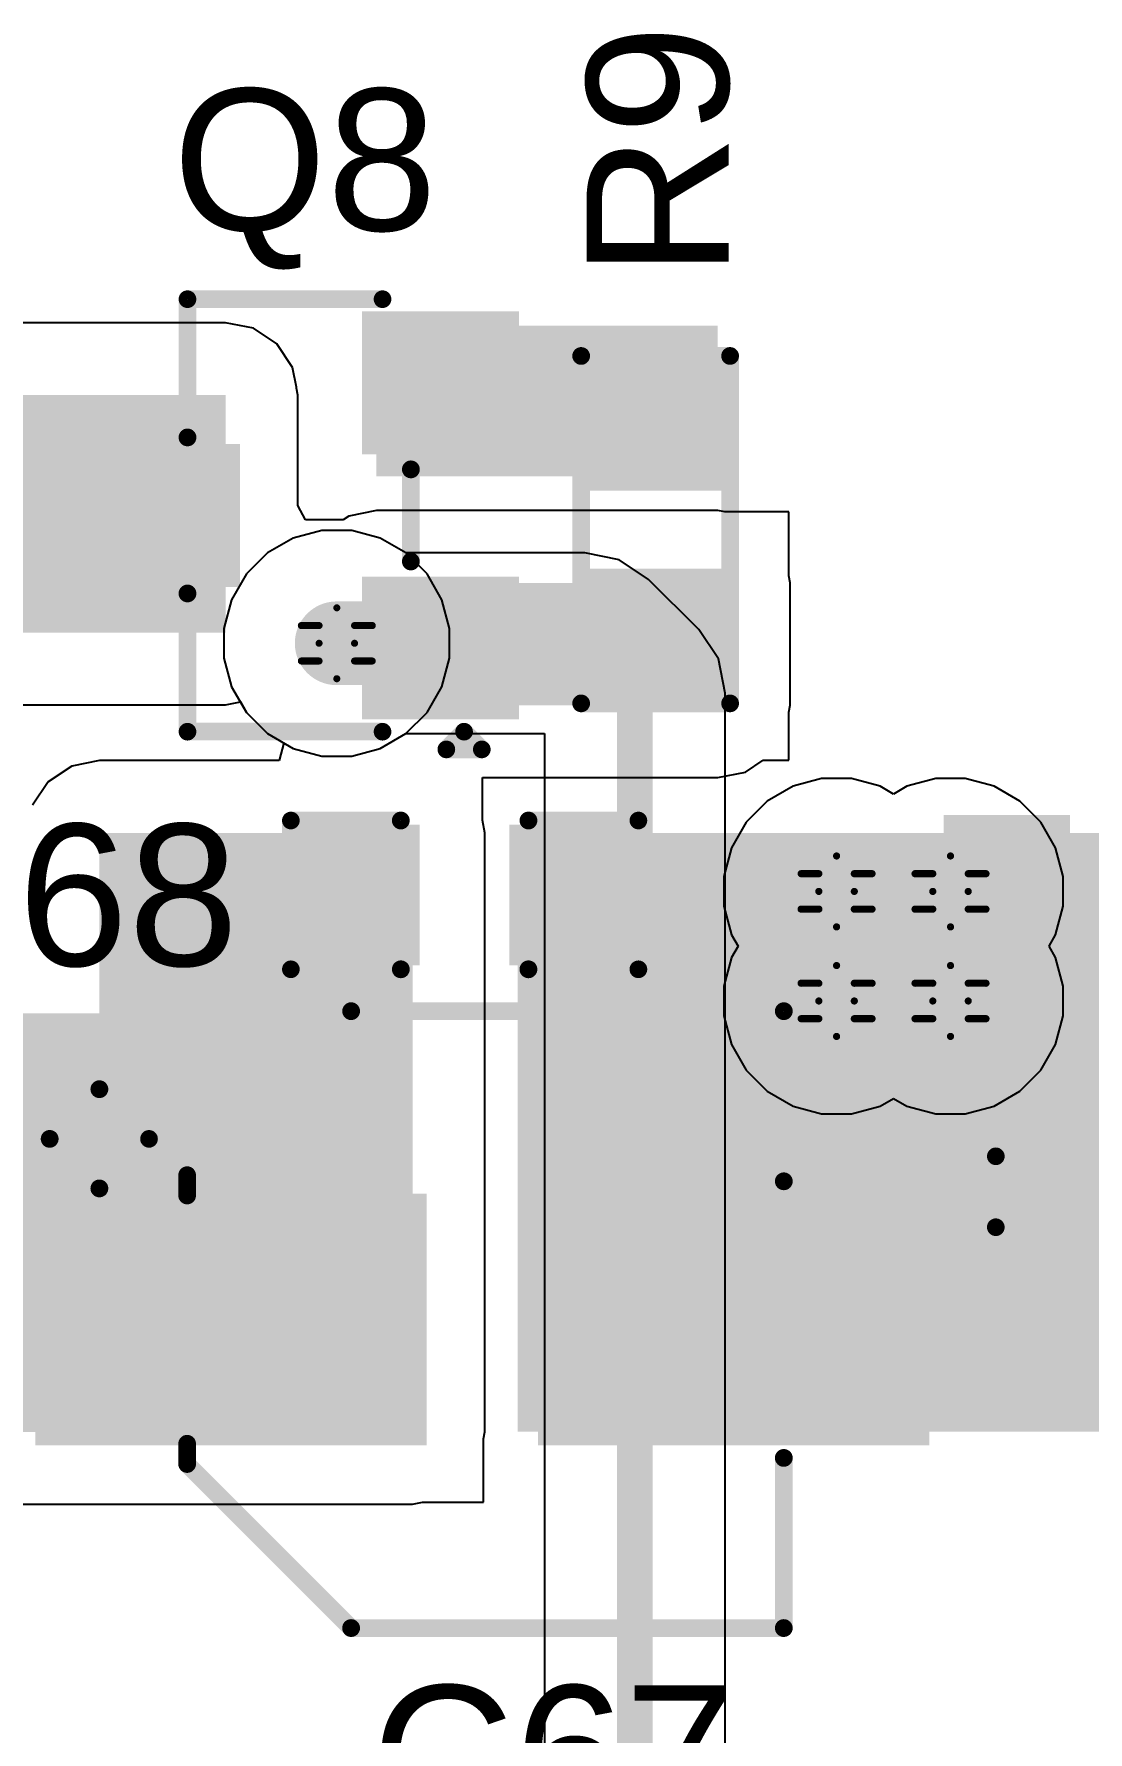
# Model space of a CAD drawing. Header units: inches. Extents: x -3 to 5437, y -3 to 5435.
# Drawn here: x 12.49 to 20.03, y 102.59 to 114.75 of the extents above; entities that cross this region are included whole.
import ezdxf

# ---------------------------------------------------------------- set-up
doc = ezdxf.new("R2010")
doc.units = ezdxf.units.IN
for name, color, linetype in [('Bottom Layer', 5, 'Continuous'), ('Drill Drawing', 1, 'Continuous'), ('GND', 16, 'Continuous'), ('PWR', 76, 'Continuous'), ('Top Layer', 1, 'Continuous'), ('Top Overlay', 2, 'Continuous'), ('Top Paste', 8, 'Continuous'), ('Top Solder', 216, 'Continuous'), ('Via Holes', 16, 'Continuous')]:
    doc.layers.add(name, color=color, linetype=linetype)
doc.styles.add('Arial', font='', dxfattribs={"height": 0.2})
doc.styles.get('Arial').set_extended_font_data('Arial')

# ---------------------------------------------------------------- blocks, each defined once
blk = doc.blocks.new('____23_122')
at = {"layer": 'Top Layer'}
for points in [[(-0.41, 1.46), (0.41, 1.46), (0.41, 0.54), (-0.41, 0.54)], [(-1.36, -0.54), (-0.54, -0.54), (-0.54, -1.46), (-1.36, -1.46)], [(0.54, -0.54), (1.36, -0.54), (1.36, -1.46), (0.54, -1.46)]]:
    blk.add_hatch(color=1, dxfattribs=at).paths.add_polyline_path(points)
at = {"layer": 'Top Paste'}
for points in [[(-0.41, 1.46), (0.41, 1.46), (0.41, 0.54), (-0.41, 0.54)], [(-1.36, -0.54), (-0.54, -0.54), (-0.54, -1.46), (-1.36, -1.46)], [(0.54, -0.54), (1.36, -0.54), (1.36, -1.46), (0.54, -1.46)]]:
    blk.add_hatch(color=8, dxfattribs=at).paths.add_polyline_path(points)
at = {"layer": 'Top Solder'}
for points in [[(-0.512, 1.562), (0.512, 1.562), (0.512, 0.438), (-0.512, 0.438)], [(-1.462, -0.438), (-0.438, -0.438), (-0.438, -1.562), (-1.462, -1.562)], [(0.438, -0.438), (1.462, -0.438), (1.462, -1.562), (0.438, -1.562)]]:
    blk.add_hatch(color=216, dxfattribs=at).paths.add_polyline_path(points)
at = {"layer": 'Top Overlay'}
for points in [[(-1.549, 0.813, 0.127, 0.127, 0), (-1.549, -0.584, 0.127, 0.127, 0)], [(-1.549, 0.813, 0.127, 0.127, 0), (-0.559, 0.813, 0.127, 0.127, 0)], [(0.559, 0.813, 0.127, 0.127, 0), (1.549, 0.813, 0.127, 0.127, 0)], [(1.549, 0.813, 0.127, 0.127, 0), (1.549, -0.584, 0.127, 0.127, 0)], [(-0.33, -0.787, 0.127, 0.127, 0), (0.33, -0.787, 0.127, 0.127, 0)], [(-1.676, -1.041, 0.127, 0.127, 0), (-1.549, -1.168, 0.127, 0.127, 0)], [(-1.676, -1.041, 0.127, 0.127, 0), (-1.676, -1.295, 0.127, 0.127, 0)], [(-1.549, -1.168, 0.127, 0.127, 0), (-1.676, -1.295, 0.127, 0.127, 0)]]:
    blk.add_lwpolyline(points, format="xyseb", dxfattribs=at)
for points in [[(-1.581, 0.813, 0.0635, 0.0635, 1), (-1.518, 0.813, 0.0635, 0.0635, 1)], [(-1.581, 0.813, 0.0635, 0.0635, 1), (-1.518, 0.813, 0.0635, 0.0635, 1)], [(-0.591, 0.813, 0.0635, 0.0635, 1), (-0.527, 0.813, 0.0635, 0.0635, 1)], [(0.527, 0.813, 0.0635, 0.0635, 1), (0.591, 0.813, 0.0635, 0.0635, 1)], [(1.518, 0.813, 0.0635, 0.0635, 1), (1.581, 0.813, 0.0635, 0.0635, 1)], [(1.518, 0.813, 0.0635, 0.0635, 1), (1.581, 0.813, 0.0635, 0.0635, 1)], [(-1.581, -0.584, 0.0635, 0.0635, 1), (-1.518, -0.584, 0.0635, 0.0635, 1)], [(1.518, -0.584, 0.0635, 0.0635, 1), (1.581, -0.584, 0.0635, 0.0635, 1)], [(-0.362, -0.787, 0.0635, 0.0635, 1), (-0.298, -0.787, 0.0635, 0.0635, 1)], [(0.298, -0.787, 0.0635, 0.0635, 1), (0.362, -0.787, 0.0635, 0.0635, 1)], [(-1.708, -1.041, 0.0635, 0.0635, 1), (-1.645, -1.041, 0.0635, 0.0635, 1)], [(-1.708, -1.041, 0.0635, 0.0635, 1), (-1.645, -1.041, 0.0635, 0.0635, 1)], [(-1.581, -1.168, 0.0635, 0.0635, 1), (-1.518, -1.168, 0.0635, 0.0635, 1)], [(-1.581, -1.168, 0.0635, 0.0635, 1), (-1.518, -1.168, 0.0635, 0.0635, 1)], [(-1.708, -1.295, 0.0635, 0.0635, 1), (-1.645, -1.295, 0.0635, 0.0635, 1)], [(-1.708, -1.295, 0.0635, 0.0635, 1), (-1.645, -1.295, 0.0635, 0.0635, 1)]]:
    blk.add_lwpolyline(points, format="xyseb", close=True, dxfattribs=at)
blk = doc.blocks.new('XKNANO_113_197')
at = {"layer": 'Top Layer'}
blk.add_hatch(color=1, dxfattribs=at).paths.add_polyline_path([(6.15, 6.31), (6.85, 6.31), (6.85, 4.21), (6.15, 4.21)])
at = {"layer": 'Top Paste'}
blk.add_hatch(color=8, dxfattribs=at).paths.add_polyline_path([(6.15, 6.31), (6.85, 6.31), (6.85, 4.21), (6.15, 4.21)])
at = {"layer": 'Top Solder'}
blk.add_hatch(color=216, dxfattribs=at).paths.add_polyline_path([(6.048, 6.412), (6.952, 6.412), (6.952, 4.108), (6.048, 4.108)])
at = {"layer": 'Top Overlay'}
for points in [[(6.579, 7.061, 0.127, 0.127, 0), (5.436, 7.061, 0.127, 0.127, 0)], [(6.579, 7.061, 0.127, 0.127, 0), (6.579, 6.553, 0.127, 0.127, 0)]]:
    blk.add_lwpolyline(points, format="xyseb", dxfattribs=at)
for points in [[(6.547, 7.061, 0.0635, 0.0635, 1), (6.61, 7.061, 0.0635, 0.0635, 1)], [(6.547, 7.061, 0.0635, 0.0635, 1), (6.61, 7.061, 0.0635, 0.0635, 1)], [(6.547, 6.553, 0.0635, 0.0635, 1), (6.61, 6.553, 0.0635, 0.0635, 1)]]:
    blk.add_lwpolyline(points, format="xyseb", close=True, dxfattribs=at)
blk = doc.blocks.new('RES_0603_312')
at = {"layer": 'Top Layer'}
for points in [[(-0.381, 0.4445), (-0.381, -0.4445), (-1.143, -0.4445), (-1.143, 0.4445)], [(1.143, 0.4445), (1.143, -0.4445), (0.381, -0.4445), (0.381, 0.4445)]]:
    blk.add_hatch(color=1, dxfattribs=at).paths.add_polyline_path(points)
at = {"layer": 'Top Paste'}
for points in [[(-0.381, 0.4445), (-0.381, -0.4445), (-1.143, -0.4445), (-1.143, 0.4445)], [(1.143, 0.4445), (1.143, -0.4445), (0.381, -0.4445), (0.381, 0.4445)]]:
    blk.add_hatch(color=8, dxfattribs=at).paths.add_polyline_path(points)
at = {"layer": 'Top Solder'}
for points in [[(-0.2794, 0.5461), (-0.2794, -0.5461), (-1.2446, -0.5461), (-1.2446, 0.5461)], [(1.2446, 0.5461), (1.2446, -0.5461), (0.2794, -0.5461), (0.2794, 0.5461)]]:
    blk.add_hatch(color=216, dxfattribs=at).paths.add_polyline_path(points)
at = {"layer": 'Top Overlay'}
for points in [[(-1.2446, 0.5334, 0.127, 0.127, 0), (1.2446, 0.5334, 0.127, 0.127, 0)], [(-1.2446, 0.5334, 0.127, 0.127, 0), (-1.2446, -0.5334, 0.127, 0.127, 0)], [(1.2446, 0.5334, 0.127, 0.127, 0), (1.2446, -0.5334, 0.127, 0.127, 0)], [(-1.2446, -0.5334, 0.127, 0.127, 0), (1.2446, -0.5334, 0.127, 0.127, 0)]]:
    blk.add_lwpolyline(points, format="xyseb", dxfattribs=at)
for points in [[(-1.27635, 0.5334, 0.0635, 0.0635, 1), (-1.21285, 0.5334, 0.0635, 0.0635, 1)], [(-1.27635, 0.5334, 0.0635, 0.0635, 1), (-1.21285, 0.5334, 0.0635, 0.0635, 1)], [(1.21285, 0.5334, 0.0635, 0.0635, 1), (1.27635, 0.5334, 0.0635, 0.0635, 1)], [(1.21285, 0.5334, 0.0635, 0.0635, 1), (1.27635, 0.5334, 0.0635, 0.0635, 1)], [(-1.27635, -0.5334, 0.0635, 0.0635, 1), (-1.21285, -0.5334, 0.0635, 0.0635, 1)], [(-1.27635, -0.5334, 0.0635, 0.0635, 1), (-1.21285, -0.5334, 0.0635, 0.0635, 1)], [(1.21285, -0.5334, 0.0635, 0.0635, 1), (1.27635, -0.5334, 0.0635, 0.0635, 1)], [(1.21285, -0.5334, 0.0635, 0.0635, 1), (1.27635, -0.5334, 0.0635, 0.0635, 1)]]:
    blk.add_lwpolyline(points, format="xyseb", close=True, dxfattribs=at)
blk = doc.blocks.new('C__0603_346')
at = {"layer": 'Top Layer'}
for points in [[(-0.381, 0.445), (-0.381, -0.445), (-1.143, -0.445), (-1.143, 0.445)], [(1.143, 0.445), (1.143, -0.445), (0.381, -0.445), (0.381, 0.445)]]:
    blk.add_hatch(color=1, dxfattribs=at).paths.add_polyline_path(points)
at = {"layer": 'Top Paste'}
for points in [[(-0.381, 0.445), (-0.381, -0.445), (-1.143, -0.445), (-1.143, 0.445)], [(1.143, 0.445), (1.143, -0.445), (0.381, -0.445), (0.381, 0.445)]]:
    blk.add_hatch(color=8, dxfattribs=at).paths.add_polyline_path(points)
at = {"layer": 'Top Solder'}
for points in [[(-0.321, 0.504), (-0.321, -0.504), (-1.203, -0.504), (-1.203, 0.504)], [(1.203, 0.504), (1.203, -0.504), (0.321, -0.504), (0.321, 0.504)]]:
    blk.add_hatch(color=216, dxfattribs=at).paths.add_polyline_path(points)
at = {"layer": 'Top Overlay'}
for points in [[(-1.245, 0.533, 0.127, 0.127, 0), (-0.457, 0.533, 0.127, 0.127, 0)], [(-1.245, -0.533, 0.127, 0.127, 0), (-1.245, 0.533, 0.127, 0.127, 0)], [(0.457, 0.533, 0.127, 0.127, 0), (1.245, 0.533, 0.127, 0.127, 0)], [(1.245, -0.533, 0.127, 0.127, 0), (1.245, 0.533, 0.127, 0.127, 0)], [(-1.245, -0.533, 0.127, 0.127, 0), (-0.457, -0.533, 0.127, 0.127, 0)], [(0.457, -0.533, 0.127, 0.127, 0), (1.245, -0.533, 0.127, 0.127, 0)]]:
    blk.add_lwpolyline(points, format="xyseb", dxfattribs=at)
for points in [[(-1.276, 0.533, 0.0635, 0.0635, 1), (-1.213, 0.533, 0.0635, 0.0635, 1)], [(-1.276, 0.533, 0.0635, 0.0635, 1), (-1.213, 0.533, 0.0635, 0.0635, 1)], [(-0.489, 0.533, 0.0635, 0.0635, 1), (-0.425, 0.533, 0.0635, 0.0635, 1)], [(0.425, 0.533, 0.0635, 0.0635, 1), (0.489, 0.533, 0.0635, 0.0635, 1)], [(1.213, 0.533, 0.0635, 0.0635, 1), (1.276, 0.533, 0.0635, 0.0635, 1)], [(1.213, 0.533, 0.0635, 0.0635, 1), (1.276, 0.533, 0.0635, 0.0635, 1)], [(-1.276, -0.533, 0.0635, 0.0635, 1), (-1.213, -0.533, 0.0635, 0.0635, 1)], [(-1.276, -0.533, 0.0635, 0.0635, 1), (-1.213, -0.533, 0.0635, 0.0635, 1)], [(-0.489, -0.533, 0.0635, 0.0635, 1), (-0.425, -0.533, 0.0635, 0.0635, 1)], [(0.425, -0.533, 0.0635, 0.0635, 1), (0.489, -0.533, 0.0635, 0.0635, 1)], [(1.213, -0.533, 0.0635, 0.0635, 1), (1.276, -0.533, 0.0635, 0.0635, 1)], [(1.213, -0.533, 0.0635, 0.0635, 1), (1.276, -0.533, 0.0635, 0.0635, 1)]]:
    blk.add_lwpolyline(points, format="xyseb", close=True, dxfattribs=at)
blk = doc.blocks.new('RVT1E100M0405__347')
at = {"layer": 'Top Layer'}
for points in [[(-3.1, 0.8), (-0.5, 0.8), (-0.5, -0.8), (-3.1, -0.8)], [(0.5, 0.8), (3.1, 0.8), (3.1, -0.8), (0.5, -0.8)]]:
    blk.add_hatch(color=1, dxfattribs=at).paths.add_polyline_path(points)
at = {"layer": 'Top Paste'}
for points in [[(-3.1, 0.8), (-0.5, 0.8), (-0.5, -0.8), (-3.1, -0.8)], [(0.5, 0.8), (3.1, 0.8), (3.1, -0.8), (0.5, -0.8)]]:
    blk.add_hatch(color=8, dxfattribs=at).paths.add_polyline_path(points)
at = {"layer": 'Top Solder'}
for points in [[(-3.202, 0.902), (-0.398, 0.902), (-0.398, -0.902), (-3.202, -0.902)], [(0.398, 0.902), (3.202, 0.902), (3.202, -0.902), (0.398, -0.902)]]:
    blk.add_hatch(color=216, dxfattribs=at).paths.add_polyline_path(points)
at = {"layer": 'Top Overlay'}
for points in [[(-2.115, 1.035, 0.127, 0.127, 0), (-0.94, 2.21, 0.127, 0.127, 0)], [(-0.94, 2.21, 0.127, 0.127, 0), (2.159, 2.21, 0.127, 0.127, 0)], [(2.159, 0.991, 0.127, 0.127, 0), (2.159, 2.21, 0.127, 0.127, 0)], [(-2.743, 0.94, 0.127, 0.127, 0), (-2.743, 1.651, 0.127, 0.127, 0)], [(-3.099, 1.295, 0.127, 0.127, 0), (-2.388, 1.295, 0.127, 0.127, 0)], [(-2.115, 0.889, 0.127, 0.127, 0), (-2.115, 1.035, 0.127, 0.127, 0)], [(-2.115, -1.035, 0.127, 0.127, 0), (-2.115, -0.889, 0.127, 0.127, 0)], [(-2.115, -1.035, 0.127, 0.127, 0), (-0.94, -2.21, 0.127, 0.127, 0)], [(2.159, -2.21, 0.127, 0.127, 0), (2.159, -0.991, 0.127, 0.127, 0)], [(-0.94, -2.21, 0.127, 0.127, 0), (2.159, -2.21, 0.127, 0.127, 0)]]:
    blk.add_lwpolyline(points, format="xyseb", dxfattribs=at)
for points in [[(-0.972, 2.21, 0.0635, 0.0635, 1), (-0.908, 2.21, 0.0635, 0.0635, 1)], [(-0.972, 2.21, 0.0635, 0.0635, 1), (-0.908, 2.21, 0.0635, 0.0635, 1)], [(2.127, 2.21, 0.0635, 0.0635, 1), (2.191, 2.21, 0.0635, 0.0635, 1)], [(2.127, 2.21, 0.0635, 0.0635, 1), (2.191, 2.21, 0.0635, 0.0635, 1)], [(-2.775, 1.651, 0.0635, 0.0635, 1), (-2.711, 1.651, 0.0635, 0.0635, 1)], [(-3.131, 1.295, 0.0635, 0.0635, 1), (-3.067, 1.295, 0.0635, 0.0635, 1)], [(-2.419, 1.295, 0.0635, 0.0635, 1), (-2.356, 1.295, 0.0635, 0.0635, 1)], [(-2.146, 1.035, 0.0635, 0.0635, 1), (-2.083, 1.035, 0.0635, 0.0635, 1)], [(-2.146, 1.035, 0.0635, 0.0635, 1), (-2.083, 1.035, 0.0635, 0.0635, 1)], [(-2.775, 0.94, 0.0635, 0.0635, 1), (-2.711, 0.94, 0.0635, 0.0635, 1)], [(2.127, 0.991, 0.0635, 0.0635, 1), (2.191, 0.991, 0.0635, 0.0635, 1)], [(-2.146, 0.889, 0.0635, 0.0635, 1), (-2.083, 0.889, 0.0635, 0.0635, 1)], [(-2.146, -0.889, 0.0635, 0.0635, 1), (-2.083, -0.889, 0.0635, 0.0635, 1)], [(-2.146, -1.035, 0.0635, 0.0635, 1), (-2.083, -1.035, 0.0635, 0.0635, 1)], [(-2.146, -1.035, 0.0635, 0.0635, 1), (-2.083, -1.035, 0.0635, 0.0635, 1)], [(2.127, -0.991, 0.0635, 0.0635, 1), (2.191, -0.991, 0.0635, 0.0635, 1)], [(-0.972, -2.21, 0.0635, 0.0635, 1), (-0.908, -2.21, 0.0635, 0.0635, 1)], [(-0.972, -2.21, 0.0635, 0.0635, 1), (-0.908, -2.21, 0.0635, 0.0635, 1)], [(2.127, -2.21, 0.0635, 0.0635, 1), (2.191, -2.21, 0.0635, 0.0635, 1)], [(2.127, -2.21, 0.0635, 0.0635, 1), (2.191, -2.21, 0.0635, 0.0635, 1)]]:
    blk.add_lwpolyline(points, format="xyseb", close=True, dxfattribs=at)

msp = doc.modelspace()

# ---------------------------------------------------------------- hatches: boundary and pattern name
at = {"layer": 'Bottom Layer'}
h = msp.add_hatch(color=5, dxfattribs=at)
edge = h.paths.add_edge_path()
edge.add_arc((14.654, 110.388), 0.3, 0, 360)
h = msp.add_hatch(color=5, dxfattribs=at)
edge = h.paths.add_edge_path()
edge.add_arc((18.234, 108.61), 0.3, 0, 360)
h = msp.add_hatch(color=5, dxfattribs=at)
edge = h.paths.add_edge_path()
edge.add_arc((19.05, 108.61), 0.3, 0, 360)
h = msp.add_hatch(color=5, dxfattribs=at)
edge = h.paths.add_edge_path()
edge.add_arc((18.234, 107.825), 0.3, 0, 360)
h = msp.add_hatch(color=5, dxfattribs=at)
edge = h.paths.add_edge_path()
edge.add_arc((19.05, 107.825), 0.3, 0, 360)
at = {"layer": 'GND'}
h = msp.add_hatch(color=16, dxfattribs=at)
edge = h.paths.add_edge_path()
edge.add_arc((14.654, 110.388), 0.3, 0, 360)
h = msp.add_hatch(color=16, dxfattribs=at)
edge = h.paths.add_edge_path()
edge.add_arc((18.234, 108.61), 0.3, 0, 360)
h = msp.add_hatch(color=16, dxfattribs=at)
edge = h.paths.add_edge_path()
edge.add_arc((19.05, 108.61), 0.3, 0, 360)
h = msp.add_hatch(color=16, dxfattribs=at)
edge = h.paths.add_edge_path()
edge.add_arc((18.234, 107.825), 0.3, 0, 360)
h = msp.add_hatch(color=16, dxfattribs=at)
edge = h.paths.add_edge_path()
edge.add_arc((19.05, 107.825), 0.3, 0, 360)
at = {"layer": 'PWR'}
h = msp.add_hatch(color=76, dxfattribs=at)
edge = h.paths.add_edge_path()
edge.add_arc((14.654, 110.388), 0.3, 0, 360)
h = msp.add_hatch(color=76, dxfattribs=at)
edge = h.paths.add_edge_path()
edge.add_arc((18.234, 108.61), 0.3, 0, 360)
h = msp.add_hatch(color=76, dxfattribs=at)
edge = h.paths.add_edge_path()
edge.add_arc((19.05, 108.61), 0.3, 0, 360)
h = msp.add_hatch(color=76, dxfattribs=at)
edge = h.paths.add_edge_path()
edge.add_arc((18.234, 107.825), 0.3, 0, 360)
h = msp.add_hatch(color=76, dxfattribs=at)
edge = h.paths.add_edge_path()
edge.add_arc((19.05, 107.825), 0.3, 0, 360)
at = {"layer": 'Top Layer'}
for points in [[(14.938, 111.583), (17.383, 111.583), (17.383, 112.664), (14.938, 112.664)], [(9.091, 110.465), (13.858, 110.465), (13.858, 112.166), (9.091, 112.166)], [(14.938, 109.944), (17.383, 109.944), (17.383, 110.821), (14.938, 110.821)], [(14.654, 110.088), (15.392, 110.088), (15.392, 110.688), (14.654, 110.688)], [(12.954, 106.237), (15.197, 106.237), (15.197, 109.029), (12.954, 109.029)], [(15.951, 104.739), (21.158, 104.739), (21.158, 109.029), (15.951, 109.029)], [(7.591, 104.737), (15.197, 104.737), (15.197, 107.737), (7.591, 107.737)]]:
    msp.add_hatch(color=1, dxfattribs=at).paths.add_polyline_path(points)
h = msp.add_hatch(color=1, dxfattribs=at)
edge = h.paths.add_edge_path()
edge.add_arc((14.654, 110.388), 0.3, 0, 360)
h = msp.add_hatch(color=1, dxfattribs=at)
edge = h.paths.add_edge_path()
edge.add_arc((18.234, 108.61), 0.3, 0, 360)
h = msp.add_hatch(color=1, dxfattribs=at)
edge = h.paths.add_edge_path()
edge.add_arc((19.05, 108.61), 0.3, 0, 360)
h = msp.add_hatch(color=1, dxfattribs=at)
edge = h.paths.add_edge_path()
edge.add_arc((18.234, 107.825), 0.3, 0, 360)
h = msp.add_hatch(color=1, dxfattribs=at)
edge = h.paths.add_edge_path()
edge.add_arc((19.05, 107.825), 0.3, 0, 360)
at = {"layer": 'Via Holes'}
h = msp.add_hatch(color=7, dxfattribs=at)
edge = h.paths.add_edge_path()
edge.add_arc((14.654, 110.388), 0.15, 0, 360)
h = msp.add_hatch(color=7, dxfattribs=at)
edge = h.paths.add_edge_path()
edge.add_arc((18.234, 108.61), 0.15, 0, 360)
h = msp.add_hatch(color=7, dxfattribs=at)
edge = h.paths.add_edge_path()
edge.add_arc((19.05, 108.61), 0.15, 0, 360)
h = msp.add_hatch(color=7, dxfattribs=at)
edge = h.paths.add_edge_path()
edge.add_arc((18.234, 107.825), 0.15, 0, 360)
h = msp.add_hatch(color=7, dxfattribs=at)
edge = h.paths.add_edge_path()
edge.add_arc((19.05, 107.825), 0.15, 0, 360)

# ---------------------------------------------------------------- linework, layer by layer
at = {"layer": 'Bottom Layer'}
for p, q in [((14.342, 111.141), (14.158, 111.035)), ((14.548, 111.196), (14.342, 111.141)), ((14.761, 111.196), (14.548, 111.196)), ((14.966, 111.141), (14.761, 111.196)), ((15.149, 111.036), (14.966, 111.141)), ((14.158, 111.035), (14.008, 110.885)), ((16.431, 111.036), (15.149, 111.036)), ((16.678, 110.987), (16.431, 111.036)), ((16.888, 110.846), (16.678, 110.987)), ((14.008, 110.885), (13.901, 110.7)), ((17.247, 110.487), (16.888, 110.846)), ((13.901, 110.7), (13.846, 110.495)), ((13.846, 110.495), (13.846, 110.282)), ((17.388, 110.277), (17.247, 110.487)), ((13.846, 110.282), (13.901, 110.077)), ((17.437, 110.03), (17.388, 110.277)), ((13.901, 110.077), (14.008, 109.892)), ((17.437, 75.508), (17.437, 110.03)), ((14.008, 109.892), (14.158, 109.742)), ((14.158, 109.742), (14.342, 109.635)), ((14.342, 109.635), (14.548, 109.58)), ((14.761, 109.58), (14.966, 109.635)), ((14.966, 109.635), (15.149, 109.741)), ((15.149, 109.741), (16.142, 109.741)), ((16.142, 109.741), (16.142, 98.702)), ((14.548, 109.58), (14.761, 109.58))]:
    msp.add_line(p, q, dxfattribs=at)
for points in [[(14.654, 110.388, 0.254, 0.254, 0), (16.431, 110.388, 0.254, 0.254, 0)], [(16.431, 110.388, 0.254, 0.254, 0), (16.789, 110.03, 0.254, 0.254, 0)], [(16.789, 75.24, 0.254, 0.254, 0), (16.789, 110.03, 0.254, 0.254, 0)]]:
    msp.add_lwpolyline(points, format="xyseb", dxfattribs=at)
for points in [[(14.591, 110.388, 0.127, 0.127, 1), (14.718, 110.388, 0.127, 0.127, 1)], [(16.367, 110.388, 0.127, 0.127, 1), (16.494, 110.388, 0.127, 0.127, 1)], [(16.367, 110.388, 0.127, 0.127, 1), (16.494, 110.388, 0.127, 0.127, 1)], [(16.726, 110.03, 0.127, 0.127, 1), (16.853, 110.03, 0.127, 0.127, 1)], [(16.726, 110.03, 0.127, 0.127, 1), (16.853, 110.03, 0.127, 0.127, 1)]]:
    msp.add_lwpolyline(points, format="xyseb", close=True, dxfattribs=at)
at = {"layer": 'Drill Drawing'}
for points in [[(14.527, 110.515, 0.0508, 0.0508, 0), (14.654, 110.642, 0.0508, 0.0508, 0)], [(14.654, 110.642, 0.0508, 0.0508, 0), (14.781, 110.515, 0.0508, 0.0508, 0)], [(14.4, 110.515, 0.0508, 0.0508, 0), (14.527, 110.388, 0.0508, 0.0508, 0)], [(14.4, 110.515, 0.0508, 0.0508, 0), (14.527, 110.515, 0.0508, 0.0508, 0)], [(14.781, 110.515, 0.0508, 0.0508, 0), (14.908, 110.515, 0.0508, 0.0508, 0)], [(14.781, 110.388, 0.0508, 0.0508, 0), (14.908, 110.515, 0.0508, 0.0508, 0)], [(14.4, 110.261, 0.0508, 0.0508, 0), (14.527, 110.388, 0.0508, 0.0508, 0)], [(14.781, 110.388, 0.0508, 0.0508, 0), (14.908, 110.261, 0.0508, 0.0508, 0)], [(14.4, 110.261, 0.0508, 0.0508, 0), (14.527, 110.261, 0.0508, 0.0508, 0)], [(14.527, 110.261, 0.0508, 0.0508, 0), (14.654, 110.134, 0.0508, 0.0508, 0)], [(14.654, 110.134, 0.0508, 0.0508, 0), (14.781, 110.261, 0.0508, 0.0508, 0)], [(14.781, 110.261, 0.0508, 0.0508, 0), (14.908, 110.261, 0.0508, 0.0508, 0)], [(18.107, 108.737, 0.0508, 0.0508, 0), (18.234, 108.864, 0.0508, 0.0508, 0)], [(18.234, 108.864, 0.0508, 0.0508, 0), (18.361, 108.737, 0.0508, 0.0508, 0)], [(18.923, 108.737, 0.0508, 0.0508, 0), (19.05, 108.864, 0.0508, 0.0508, 0)], [(19.05, 108.864, 0.0508, 0.0508, 0), (19.177, 108.737, 0.0508, 0.0508, 0)], [(17.98, 108.737, 0.0508, 0.0508, 0), (18.107, 108.61, 0.0508, 0.0508, 0)], [(17.98, 108.737, 0.0508, 0.0508, 0), (18.107, 108.737, 0.0508, 0.0508, 0)], [(18.361, 108.737, 0.0508, 0.0508, 0), (18.488, 108.737, 0.0508, 0.0508, 0)], [(18.361, 108.61, 0.0508, 0.0508, 0), (18.488, 108.737, 0.0508, 0.0508, 0)], [(18.796, 108.737, 0.0508, 0.0508, 0), (18.923, 108.61, 0.0508, 0.0508, 0)], [(18.796, 108.737, 0.0508, 0.0508, 0), (18.923, 108.737, 0.0508, 0.0508, 0)], [(19.177, 108.737, 0.0508, 0.0508, 0), (19.304, 108.737, 0.0508, 0.0508, 0)], [(19.177, 108.61, 0.0508, 0.0508, 0), (19.304, 108.737, 0.0508, 0.0508, 0)], [(17.98, 108.483, 0.0508, 0.0508, 0), (18.107, 108.61, 0.0508, 0.0508, 0)], [(18.361, 108.61, 0.0508, 0.0508, 0), (18.488, 108.483, 0.0508, 0.0508, 0)], [(18.796, 108.483, 0.0508, 0.0508, 0), (18.923, 108.61, 0.0508, 0.0508, 0)], [(19.177, 108.61, 0.0508, 0.0508, 0), (19.304, 108.483, 0.0508, 0.0508, 0)], [(17.98, 108.483, 0.0508, 0.0508, 0), (18.107, 108.483, 0.0508, 0.0508, 0)], [(18.107, 108.483, 0.0508, 0.0508, 0), (18.234, 108.356, 0.0508, 0.0508, 0)], [(18.234, 108.356, 0.0508, 0.0508, 0), (18.361, 108.483, 0.0508, 0.0508, 0)], [(18.361, 108.483, 0.0508, 0.0508, 0), (18.488, 108.483, 0.0508, 0.0508, 0)], [(18.796, 108.483, 0.0508, 0.0508, 0), (18.923, 108.483, 0.0508, 0.0508, 0)], [(18.923, 108.483, 0.0508, 0.0508, 0), (19.05, 108.356, 0.0508, 0.0508, 0)], [(19.05, 108.356, 0.0508, 0.0508, 0), (19.177, 108.483, 0.0508, 0.0508, 0)], [(19.177, 108.483, 0.0508, 0.0508, 0), (19.304, 108.483, 0.0508, 0.0508, 0)], [(18.107, 107.952, 0.0508, 0.0508, 0), (18.234, 108.079, 0.0508, 0.0508, 0)], [(18.234, 108.079, 0.0508, 0.0508, 0), (18.361, 107.952, 0.0508, 0.0508, 0)], [(18.923, 107.952, 0.0508, 0.0508, 0), (19.05, 108.079, 0.0508, 0.0508, 0)], [(19.05, 108.079, 0.0508, 0.0508, 0), (19.177, 107.952, 0.0508, 0.0508, 0)], [(17.98, 107.952, 0.0508, 0.0508, 0), (18.107, 107.825, 0.0508, 0.0508, 0)], [(17.98, 107.952, 0.0508, 0.0508, 0), (18.107, 107.952, 0.0508, 0.0508, 0)], [(18.361, 107.952, 0.0508, 0.0508, 0), (18.488, 107.952, 0.0508, 0.0508, 0)], [(18.361, 107.825, 0.0508, 0.0508, 0), (18.488, 107.952, 0.0508, 0.0508, 0)], [(18.796, 107.952, 0.0508, 0.0508, 0), (18.923, 107.825, 0.0508, 0.0508, 0)], [(18.796, 107.952, 0.0508, 0.0508, 0), (18.923, 107.952, 0.0508, 0.0508, 0)], [(19.177, 107.952, 0.0508, 0.0508, 0), (19.304, 107.952, 0.0508, 0.0508, 0)], [(19.177, 107.825, 0.0508, 0.0508, 0), (19.304, 107.952, 0.0508, 0.0508, 0)], [(17.98, 107.698, 0.0508, 0.0508, 0), (18.107, 107.825, 0.0508, 0.0508, 0)], [(18.361, 107.825, 0.0508, 0.0508, 0), (18.488, 107.698, 0.0508, 0.0508, 0)], [(18.796, 107.698, 0.0508, 0.0508, 0), (18.923, 107.825, 0.0508, 0.0508, 0)], [(19.177, 107.825, 0.0508, 0.0508, 0), (19.304, 107.698, 0.0508, 0.0508, 0)], [(17.98, 107.698, 0.0508, 0.0508, 0), (18.107, 107.698, 0.0508, 0.0508, 0)], [(18.107, 107.698, 0.0508, 0.0508, 0), (18.234, 107.571, 0.0508, 0.0508, 0)], [(18.234, 107.571, 0.0508, 0.0508, 0), (18.361, 107.698, 0.0508, 0.0508, 0)], [(18.361, 107.698, 0.0508, 0.0508, 0), (18.488, 107.698, 0.0508, 0.0508, 0)], [(18.796, 107.698, 0.0508, 0.0508, 0), (18.923, 107.698, 0.0508, 0.0508, 0)], [(18.923, 107.698, 0.0508, 0.0508, 0), (19.05, 107.571, 0.0508, 0.0508, 0)], [(19.05, 107.571, 0.0508, 0.0508, 0), (19.177, 107.698, 0.0508, 0.0508, 0)], [(19.177, 107.698, 0.0508, 0.0508, 0), (19.304, 107.698, 0.0508, 0.0508, 0)]]:
    msp.add_lwpolyline(points, format="xyseb", dxfattribs=at)
for points in [[(14.642, 110.642, 0.0254, 0.0254, 1), (14.667, 110.642, 0.0254, 0.0254, 1)], [(14.642, 110.642, 0.0254, 0.0254, 1), (14.667, 110.642, 0.0254, 0.0254, 1)], [(14.388, 110.515, 0.0254, 0.0254, 1), (14.413, 110.515, 0.0254, 0.0254, 1)], [(14.388, 110.515, 0.0254, 0.0254, 1), (14.413, 110.515, 0.0254, 0.0254, 1)], [(14.515, 110.515, 0.0254, 0.0254, 1), (14.54, 110.515, 0.0254, 0.0254, 1)], [(14.515, 110.515, 0.0254, 0.0254, 1), (14.54, 110.515, 0.0254, 0.0254, 1)], [(14.769, 110.515, 0.0254, 0.0254, 1), (14.794, 110.515, 0.0254, 0.0254, 1)], [(14.769, 110.515, 0.0254, 0.0254, 1), (14.794, 110.515, 0.0254, 0.0254, 1)], [(14.896, 110.515, 0.0254, 0.0254, 1), (14.921, 110.515, 0.0254, 0.0254, 1)], [(14.896, 110.515, 0.0254, 0.0254, 1), (14.921, 110.515, 0.0254, 0.0254, 1)], [(14.515, 110.388, 0.0254, 0.0254, 1), (14.54, 110.388, 0.0254, 0.0254, 1)], [(14.515, 110.388, 0.0254, 0.0254, 1), (14.54, 110.388, 0.0254, 0.0254, 1)], [(14.769, 110.388, 0.0254, 0.0254, 1), (14.794, 110.388, 0.0254, 0.0254, 1)], [(14.769, 110.388, 0.0254, 0.0254, 1), (14.794, 110.388, 0.0254, 0.0254, 1)], [(14.388, 110.261, 0.0254, 0.0254, 1), (14.413, 110.261, 0.0254, 0.0254, 1)], [(14.388, 110.261, 0.0254, 0.0254, 1), (14.413, 110.261, 0.0254, 0.0254, 1)], [(14.515, 110.261, 0.0254, 0.0254, 1), (14.54, 110.261, 0.0254, 0.0254, 1)], [(14.515, 110.261, 0.0254, 0.0254, 1), (14.54, 110.261, 0.0254, 0.0254, 1)], [(14.769, 110.261, 0.0254, 0.0254, 1), (14.794, 110.261, 0.0254, 0.0254, 1)], [(14.769, 110.261, 0.0254, 0.0254, 1), (14.794, 110.261, 0.0254, 0.0254, 1)], [(14.896, 110.261, 0.0254, 0.0254, 1), (14.921, 110.261, 0.0254, 0.0254, 1)], [(14.896, 110.261, 0.0254, 0.0254, 1), (14.921, 110.261, 0.0254, 0.0254, 1)], [(14.642, 110.134, 0.0254, 0.0254, 1), (14.667, 110.134, 0.0254, 0.0254, 1)], [(14.642, 110.134, 0.0254, 0.0254, 1), (14.667, 110.134, 0.0254, 0.0254, 1)], [(18.221, 108.864, 0.0254, 0.0254, 1), (18.247, 108.864, 0.0254, 0.0254, 1)], [(18.221, 108.864, 0.0254, 0.0254, 1), (18.247, 108.864, 0.0254, 0.0254, 1)], [(19.037, 108.864, 0.0254, 0.0254, 1), (19.063, 108.864, 0.0254, 0.0254, 1)], [(19.037, 108.864, 0.0254, 0.0254, 1), (19.063, 108.864, 0.0254, 0.0254, 1)], [(17.967, 108.737, 0.0254, 0.0254, 1), (17.993, 108.737, 0.0254, 0.0254, 1)], [(17.967, 108.737, 0.0254, 0.0254, 1), (17.993, 108.737, 0.0254, 0.0254, 1)], [(18.094, 108.737, 0.0254, 0.0254, 1), (18.12, 108.737, 0.0254, 0.0254, 1)], [(18.094, 108.737, 0.0254, 0.0254, 1), (18.12, 108.737, 0.0254, 0.0254, 1)], [(18.348, 108.737, 0.0254, 0.0254, 1), (18.374, 108.737, 0.0254, 0.0254, 1)], [(18.348, 108.737, 0.0254, 0.0254, 1), (18.374, 108.737, 0.0254, 0.0254, 1)], [(18.475, 108.737, 0.0254, 0.0254, 1), (18.501, 108.737, 0.0254, 0.0254, 1)], [(18.475, 108.737, 0.0254, 0.0254, 1), (18.501, 108.737, 0.0254, 0.0254, 1)], [(18.783, 108.737, 0.0254, 0.0254, 1), (18.809, 108.737, 0.0254, 0.0254, 1)], [(18.783, 108.737, 0.0254, 0.0254, 1), (18.809, 108.737, 0.0254, 0.0254, 1)], [(18.91, 108.737, 0.0254, 0.0254, 1), (18.936, 108.737, 0.0254, 0.0254, 1)], [(18.91, 108.737, 0.0254, 0.0254, 1), (18.936, 108.737, 0.0254, 0.0254, 1)], [(19.164, 108.737, 0.0254, 0.0254, 1), (19.19, 108.737, 0.0254, 0.0254, 1)], [(19.164, 108.737, 0.0254, 0.0254, 1), (19.19, 108.737, 0.0254, 0.0254, 1)], [(19.291, 108.737, 0.0254, 0.0254, 1), (19.317, 108.737, 0.0254, 0.0254, 1)], [(19.291, 108.737, 0.0254, 0.0254, 1), (19.317, 108.737, 0.0254, 0.0254, 1)], [(18.094, 108.61, 0.0254, 0.0254, 1), (18.12, 108.61, 0.0254, 0.0254, 1)], [(18.094, 108.61, 0.0254, 0.0254, 1), (18.12, 108.61, 0.0254, 0.0254, 1)], [(18.348, 108.61, 0.0254, 0.0254, 1), (18.374, 108.61, 0.0254, 0.0254, 1)], [(18.348, 108.61, 0.0254, 0.0254, 1), (18.374, 108.61, 0.0254, 0.0254, 1)], [(18.91, 108.61, 0.0254, 0.0254, 1), (18.936, 108.61, 0.0254, 0.0254, 1)], [(18.91, 108.61, 0.0254, 0.0254, 1), (18.936, 108.61, 0.0254, 0.0254, 1)], [(19.164, 108.61, 0.0254, 0.0254, 1), (19.19, 108.61, 0.0254, 0.0254, 1)], [(19.164, 108.61, 0.0254, 0.0254, 1), (19.19, 108.61, 0.0254, 0.0254, 1)], [(17.967, 108.483, 0.0254, 0.0254, 1), (17.993, 108.483, 0.0254, 0.0254, 1)], [(17.967, 108.483, 0.0254, 0.0254, 1), (17.993, 108.483, 0.0254, 0.0254, 1)], [(18.094, 108.483, 0.0254, 0.0254, 1), (18.12, 108.483, 0.0254, 0.0254, 1)], [(18.094, 108.483, 0.0254, 0.0254, 1), (18.12, 108.483, 0.0254, 0.0254, 1)], [(18.348, 108.483, 0.0254, 0.0254, 1), (18.374, 108.483, 0.0254, 0.0254, 1)], [(18.348, 108.483, 0.0254, 0.0254, 1), (18.374, 108.483, 0.0254, 0.0254, 1)], [(18.475, 108.483, 0.0254, 0.0254, 1), (18.501, 108.483, 0.0254, 0.0254, 1)], [(18.475, 108.483, 0.0254, 0.0254, 1), (18.501, 108.483, 0.0254, 0.0254, 1)], [(18.783, 108.483, 0.0254, 0.0254, 1), (18.809, 108.483, 0.0254, 0.0254, 1)], [(18.783, 108.483, 0.0254, 0.0254, 1), (18.809, 108.483, 0.0254, 0.0254, 1)], [(18.91, 108.483, 0.0254, 0.0254, 1), (18.936, 108.483, 0.0254, 0.0254, 1)], [(18.91, 108.483, 0.0254, 0.0254, 1), (18.936, 108.483, 0.0254, 0.0254, 1)], [(19.164, 108.483, 0.0254, 0.0254, 1), (19.19, 108.483, 0.0254, 0.0254, 1)], [(19.164, 108.483, 0.0254, 0.0254, 1), (19.19, 108.483, 0.0254, 0.0254, 1)], [(19.291, 108.483, 0.0254, 0.0254, 1), (19.317, 108.483, 0.0254, 0.0254, 1)], [(19.291, 108.483, 0.0254, 0.0254, 1), (19.317, 108.483, 0.0254, 0.0254, 1)], [(18.221, 108.356, 0.0254, 0.0254, 1), (18.247, 108.356, 0.0254, 0.0254, 1)], [(18.221, 108.356, 0.0254, 0.0254, 1), (18.247, 108.356, 0.0254, 0.0254, 1)], [(19.037, 108.356, 0.0254, 0.0254, 1), (19.063, 108.356, 0.0254, 0.0254, 1)], [(19.037, 108.356, 0.0254, 0.0254, 1), (19.063, 108.356, 0.0254, 0.0254, 1)], [(18.221, 108.079, 0.0254, 0.0254, 1), (18.247, 108.079, 0.0254, 0.0254, 1)], [(18.221, 108.079, 0.0254, 0.0254, 1), (18.247, 108.079, 0.0254, 0.0254, 1)], [(19.037, 108.079, 0.0254, 0.0254, 1), (19.063, 108.079, 0.0254, 0.0254, 1)], [(19.037, 108.079, 0.0254, 0.0254, 1), (19.063, 108.079, 0.0254, 0.0254, 1)], [(17.967, 107.952, 0.0254, 0.0254, 1), (17.993, 107.952, 0.0254, 0.0254, 1)], [(17.967, 107.952, 0.0254, 0.0254, 1), (17.993, 107.952, 0.0254, 0.0254, 1)], [(18.094, 107.952, 0.0254, 0.0254, 1), (18.12, 107.952, 0.0254, 0.0254, 1)], [(18.094, 107.952, 0.0254, 0.0254, 1), (18.12, 107.952, 0.0254, 0.0254, 1)], [(18.348, 107.952, 0.0254, 0.0254, 1), (18.374, 107.952, 0.0254, 0.0254, 1)], [(18.348, 107.952, 0.0254, 0.0254, 1), (18.374, 107.952, 0.0254, 0.0254, 1)], [(18.475, 107.952, 0.0254, 0.0254, 1), (18.501, 107.952, 0.0254, 0.0254, 1)], [(18.475, 107.952, 0.0254, 0.0254, 1), (18.501, 107.952, 0.0254, 0.0254, 1)], [(18.783, 107.952, 0.0254, 0.0254, 1), (18.809, 107.952, 0.0254, 0.0254, 1)], [(18.783, 107.952, 0.0254, 0.0254, 1), (18.809, 107.952, 0.0254, 0.0254, 1)], [(18.91, 107.952, 0.0254, 0.0254, 1), (18.936, 107.952, 0.0254, 0.0254, 1)], [(18.91, 107.952, 0.0254, 0.0254, 1), (18.936, 107.952, 0.0254, 0.0254, 1)], [(19.164, 107.952, 0.0254, 0.0254, 1), (19.19, 107.952, 0.0254, 0.0254, 1)], [(19.164, 107.952, 0.0254, 0.0254, 1), (19.19, 107.952, 0.0254, 0.0254, 1)], [(19.291, 107.952, 0.0254, 0.0254, 1), (19.317, 107.952, 0.0254, 0.0254, 1)], [(19.291, 107.952, 0.0254, 0.0254, 1), (19.317, 107.952, 0.0254, 0.0254, 1)], [(18.094, 107.825, 0.0254, 0.0254, 1), (18.12, 107.825, 0.0254, 0.0254, 1)], [(18.094, 107.825, 0.0254, 0.0254, 1), (18.12, 107.825, 0.0254, 0.0254, 1)], [(18.348, 107.825, 0.0254, 0.0254, 1), (18.374, 107.825, 0.0254, 0.0254, 1)], [(18.348, 107.825, 0.0254, 0.0254, 1), (18.374, 107.825, 0.0254, 0.0254, 1)], [(18.91, 107.825, 0.0254, 0.0254, 1), (18.936, 107.825, 0.0254, 0.0254, 1)], [(18.91, 107.825, 0.0254, 0.0254, 1), (18.936, 107.825, 0.0254, 0.0254, 1)], [(19.164, 107.825, 0.0254, 0.0254, 1), (19.19, 107.825, 0.0254, 0.0254, 1)], [(19.164, 107.825, 0.0254, 0.0254, 1), (19.19, 107.825, 0.0254, 0.0254, 1)], [(17.967, 107.698, 0.0254, 0.0254, 1), (17.993, 107.698, 0.0254, 0.0254, 1)], [(17.967, 107.698, 0.0254, 0.0254, 1), (17.993, 107.698, 0.0254, 0.0254, 1)], [(18.094, 107.698, 0.0254, 0.0254, 1), (18.12, 107.698, 0.0254, 0.0254, 1)], [(18.094, 107.698, 0.0254, 0.0254, 1), (18.12, 107.698, 0.0254, 0.0254, 1)], [(18.348, 107.698, 0.0254, 0.0254, 1), (18.374, 107.698, 0.0254, 0.0254, 1)], [(18.348, 107.698, 0.0254, 0.0254, 1), (18.374, 107.698, 0.0254, 0.0254, 1)], [(18.475, 107.698, 0.0254, 0.0254, 1), (18.501, 107.698, 0.0254, 0.0254, 1)], [(18.475, 107.698, 0.0254, 0.0254, 1), (18.501, 107.698, 0.0254, 0.0254, 1)], [(18.783, 107.698, 0.0254, 0.0254, 1), (18.809, 107.698, 0.0254, 0.0254, 1)], [(18.783, 107.698, 0.0254, 0.0254, 1), (18.809, 107.698, 0.0254, 0.0254, 1)], [(18.91, 107.698, 0.0254, 0.0254, 1), (18.936, 107.698, 0.0254, 0.0254, 1)], [(18.91, 107.698, 0.0254, 0.0254, 1), (18.936, 107.698, 0.0254, 0.0254, 1)], [(19.164, 107.698, 0.0254, 0.0254, 1), (19.19, 107.698, 0.0254, 0.0254, 1)], [(19.164, 107.698, 0.0254, 0.0254, 1), (19.19, 107.698, 0.0254, 0.0254, 1)], [(19.291, 107.698, 0.0254, 0.0254, 1), (19.317, 107.698, 0.0254, 0.0254, 1)], [(19.291, 107.698, 0.0254, 0.0254, 1), (19.317, 107.698, 0.0254, 0.0254, 1)], [(18.221, 107.571, 0.0254, 0.0254, 1), (18.247, 107.571, 0.0254, 0.0254, 1)], [(18.221, 107.571, 0.0254, 0.0254, 1), (18.247, 107.571, 0.0254, 0.0254, 1)], [(19.037, 107.571, 0.0254, 0.0254, 1), (19.063, 107.571, 0.0254, 0.0254, 1)], [(19.037, 107.571, 0.0254, 0.0254, 1), (19.063, 107.571, 0.0254, 0.0254, 1)]]:
    msp.add_lwpolyline(points, format="xyseb", close=True, dxfattribs=at)
at = {"layer": 'GND'}
for p, q in [((14.342, 111.141), (14.158, 111.035)), ((14.548, 111.196), (14.342, 111.141)), ((14.761, 111.196), (14.548, 111.196)), ((14.966, 111.141), (14.761, 111.196)), ((15.15, 111.035), (14.966, 111.141)), ((14.158, 111.035), (14.008, 110.885)), ((15.301, 110.885), (15.15, 111.035)), ((14.008, 110.885), (13.901, 110.7)), ((15.407, 110.7), (15.301, 110.885)), ((13.901, 110.7), (13.846, 110.495)), ((15.462, 110.495), (15.407, 110.7)), ((13.846, 110.495), (13.846, 110.282)), ((15.462, 110.282), (15.462, 110.495)), ((13.846, 110.282), (13.901, 110.077)), ((15.407, 110.077), (15.462, 110.282)), ((13.901, 110.077), (14.008, 109.892)), ((15.301, 109.892), (15.407, 110.077)), ((14.008, 109.892), (14.158, 109.742)), ((15.15, 109.742), (15.301, 109.892)), ((14.158, 109.742), (14.342, 109.635)), ((14.342, 109.635), (14.548, 109.58)), ((14.761, 109.58), (14.966, 109.635)), ((14.966, 109.635), (15.15, 109.742)), ((14.548, 109.58), (14.761, 109.58))]:
    msp.add_line(p, q, dxfattribs=at)
at = {"layer": 'PWR'}
for p, q in [((14.342, 111.141), (14.158, 111.035)), ((14.548, 111.196), (14.342, 111.141)), ((14.761, 111.196), (14.548, 111.196)), ((14.966, 111.141), (14.761, 111.196)), ((15.15, 111.035), (14.966, 111.141)), ((14.158, 111.035), (14.008, 110.885)), ((15.301, 110.885), (15.15, 111.035)), ((14.008, 110.885), (13.901, 110.7)), ((15.407, 110.7), (15.301, 110.885)), ((13.901, 110.7), (13.846, 110.495)), ((15.462, 110.495), (15.407, 110.7)), ((13.846, 110.495), (13.846, 110.282)), ((15.462, 110.282), (15.462, 110.495)), ((13.846, 110.282), (13.901, 110.077)), ((15.407, 110.077), (15.462, 110.282)), ((13.901, 110.077), (14.008, 109.892)), ((15.301, 109.892), (15.407, 110.077)), ((14.008, 109.892), (14.158, 109.742)), ((15.15, 109.742), (15.301, 109.892)), ((14.158, 109.742), (14.342, 109.635)), ((14.342, 109.635), (14.548, 109.58)), ((14.761, 109.58), (14.966, 109.635)), ((14.966, 109.635), (15.15, 109.742)), ((14.548, 109.58), (14.761, 109.58)), ((18.127, 109.418), (17.922, 109.363)), ((18.34, 109.418), (18.127, 109.418)), ((18.546, 109.363), (18.34, 109.418)), ((18.944, 109.418), (18.738, 109.363)), ((19.156, 109.418), (18.944, 109.418)), ((19.362, 109.363), (19.156, 109.418)), ((17.922, 109.363), (17.738, 109.257)), ((18.642, 109.308), (18.546, 109.363)), ((18.738, 109.363), (18.642, 109.308)), ((19.546, 109.257), (19.362, 109.363)), ((17.738, 109.257), (17.587, 109.107)), ((19.697, 109.107), (19.546, 109.257)), ((17.587, 109.107), (17.481, 108.922)), ((19.803, 108.922), (19.697, 109.107)), ((17.481, 108.922), (17.426, 108.717)), ((19.858, 108.717), (19.803, 108.922)), ((17.426, 108.717), (17.426, 108.504)), ((19.858, 108.504), (19.858, 108.717)), ((17.426, 108.504), (17.481, 108.299)), ((19.803, 108.299), (19.858, 108.504)), ((17.481, 108.299), (17.528, 108.218)), ((19.756, 108.218), (19.803, 108.299)), ((17.528, 108.218), (17.481, 108.137)), ((19.803, 108.137), (19.756, 108.218)), ((17.481, 108.137), (17.426, 107.931)), ((19.858, 107.931), (19.803, 108.137)), ((17.426, 107.931), (17.426, 107.718)), ((19.858, 107.718), (19.858, 107.931)), ((17.426, 107.718), (17.481, 107.513)), ((19.803, 107.513), (19.858, 107.718)), ((17.481, 107.513), (17.587, 107.329)), ((19.697, 107.329), (19.803, 107.513)), ((17.587, 107.329), (17.738, 107.178)), ((19.546, 107.178), (19.697, 107.329)), ((17.738, 107.178), (17.922, 107.072)), ((17.922, 107.072), (18.127, 107.017)), ((18.34, 107.017), (18.546, 107.072)), ((18.546, 107.072), (18.642, 107.127)), ((18.642, 107.127), (18.738, 107.072)), ((18.738, 107.072), (18.944, 107.017)), ((19.156, 107.017), (19.362, 107.072)), ((19.362, 107.072), (19.546, 107.178)), ((18.127, 107.017), (18.34, 107.017)), ((18.944, 107.017), (19.156, 107.017))]:
    msp.add_line(p, q, dxfattribs=at)
at = {"layer": 'Top Layer'}
for p, q in [((13.858, 112.684), (10.564, 112.684)), ((14.057, 112.645), (13.858, 112.684)), ((14.225, 112.533), (14.057, 112.645)), ((14.337, 112.365), (14.225, 112.533)), ((14.365, 112.222), (14.337, 112.365)), ((14.366, 112.222), (14.365, 112.222)), ((14.366, 112.216), (14.366, 112.222)), ((14.376, 112.166), (14.366, 112.216)), ((14.376, 111.376), (14.376, 112.166)), ((14.43, 111.272), (14.376, 111.376)), ((14.938, 111.339), (14.74, 111.299)), ((17.383, 111.339), (14.938, 111.339)), ((17.433, 111.329), (17.383, 111.339)), ((17.891, 111.329), (17.433, 111.329)), ((17.891, 110.871), (17.891, 111.329)), ((14.699, 111.272), (14.43, 111.272)), ((14.74, 111.299), (14.699, 111.272)), ((17.901, 110.821), (17.891, 110.871)), ((17.901, 109.944), (17.901, 110.821)), ((10.56, 109.947), (13.858, 109.947)), ((13.858, 109.947), (13.964, 109.968)), ((13.964, 109.968), (14.008, 109.892)), ((14.008, 109.892), (14.158, 109.742)), ((17.891, 109.894), (17.901, 109.944)), ((17.891, 109.551), (17.891, 109.894)), ((14.158, 109.742), (14.275, 109.674)), ((14.275, 109.674), (14.241, 109.547)), ((12.756, 109.508), (12.588, 109.396)), ((12.954, 109.547), (12.756, 109.508)), ((14.241, 109.547), (12.954, 109.547)), ((17.581, 109.465), (17.709, 109.551)), ((17.709, 109.551), (17.891, 109.551)), ((12.588, 109.396), (12.475, 109.228)), ((15.697, 109.12), (15.697, 109.426)), ((15.697, 109.426), (17.383, 109.426)), ((17.383, 109.426), (17.581, 109.465)), ((15.715, 109.029), (15.697, 109.12)), ((15.715, 107.737), (15.715, 109.029)), ((15.715, 104.737), (15.715, 107.737)), ((15.705, 104.687), (15.715, 104.737)), ((15.705, 104.234), (15.705, 104.687)), ((7.591, 104.219), (15.197, 104.219)), ((15.197, 104.219), (15.269, 104.234)), ((15.269, 104.234), (15.705, 104.234))]:
    msp.add_line(p, q, dxfattribs=at)

# ---------------------------------------------------------------- block references
for name, p, rotation in [('XKNANO_113_197', (25.953, 113.265), 180), ('____23_122', (14.398, 111.304), 90), ('RES_0603_312', (16.938, 111.202), 90)]:
    msp.add_blockref(name, p, dxfattribs=dict(rotation=rotation))
for name, p in [('C__0603_346', (15.57, 108.585)), ('RVT1E100M0405__347', (15.697, 105.542))]:
    msp.add_blockref(name, p)

# ---------------------------------------------------------------- texts
at = {"layer": 'Top Overlay', "style": 'Arial'}
msp.add_text('R9', height=1.016, rotation=90, dxfattribs=at).set_placement((17.46, 113.007))
for s, p in [('Q8', (13.479, 113.345)), ('C68', (11.346, 108.077)), ('C67', (14.902, 101.905))]:
    msp.add_text(s, height=1.016, dxfattribs=at).set_placement(p)

doc.saveas('drawing.dxf')
